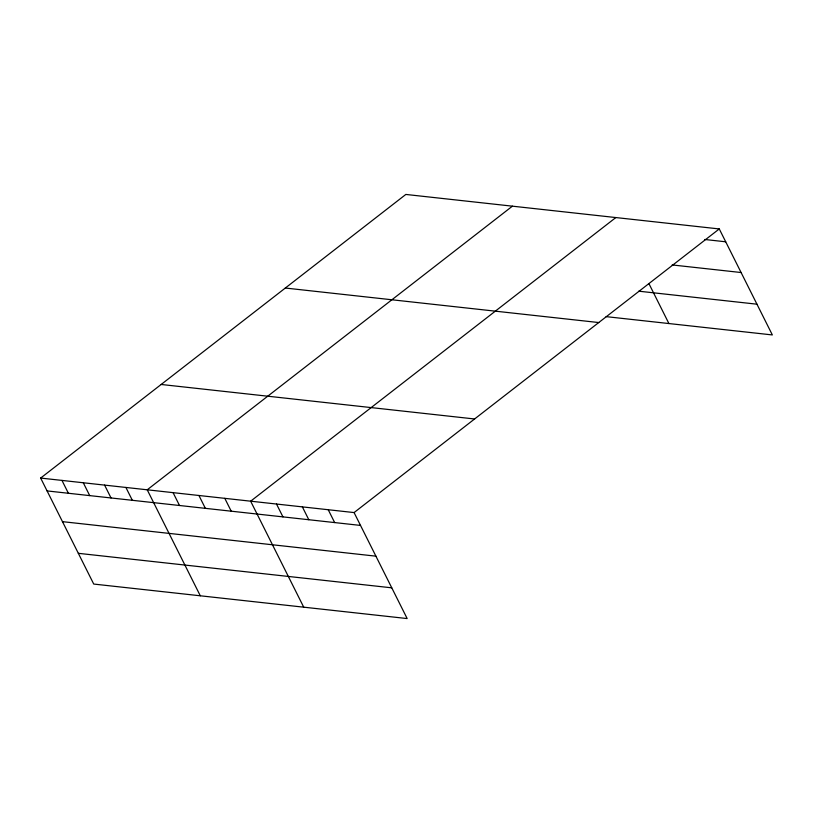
<?xml version="1.0" encoding="UTF-8"?>
<svg xmlns="http://www.w3.org/2000/svg" width="813" height="813" viewBox="0 0 813 813"><rect width="100%" height="100%" fill="white"/><g stroke="black" fill="none" stroke-linecap="round" stroke-linejoin="round"><path stroke-width="1.22" d="M40.65 478.064L354.082 512.576L407.161 618.561L93.729 584.059L40.65 478.064L405.839 194.439L719.271 228.941L772.35 334.936L606.122 316.633M512.414 206.167L147.214 489.802L200.293 595.787M615.837 217.559L250.648 501.194L303.727 607.179M354.082 512.576L719.271 228.941M704.78 239.489L725.714 241.796M672.148 264.936L741.1 272.528M638.754 291.186L756.954 304.194M285.333 288.036L598.764 322.548M161.167 384.468L474.599 418.98M47.083 490.92L360.515 525.422M62.479 521.651L375.911 556.163M78.333 553.318L391.764 587.829M648.998 283.757L668.916 323.544M328.228 509.731L334.661 522.576M302.365 506.885L308.798 519.731M276.511 504.04L282.944 516.885M224.794 498.339L231.227 511.194M198.931 495.493L205.364 508.349M173.078 492.648L179.51 505.493M125.903 487.454L132.336 500.3M104.592 485.107L111.025 497.952M83.282 482.759L89.715 495.605M61.961 480.412L68.394 493.267"/></g></svg>
